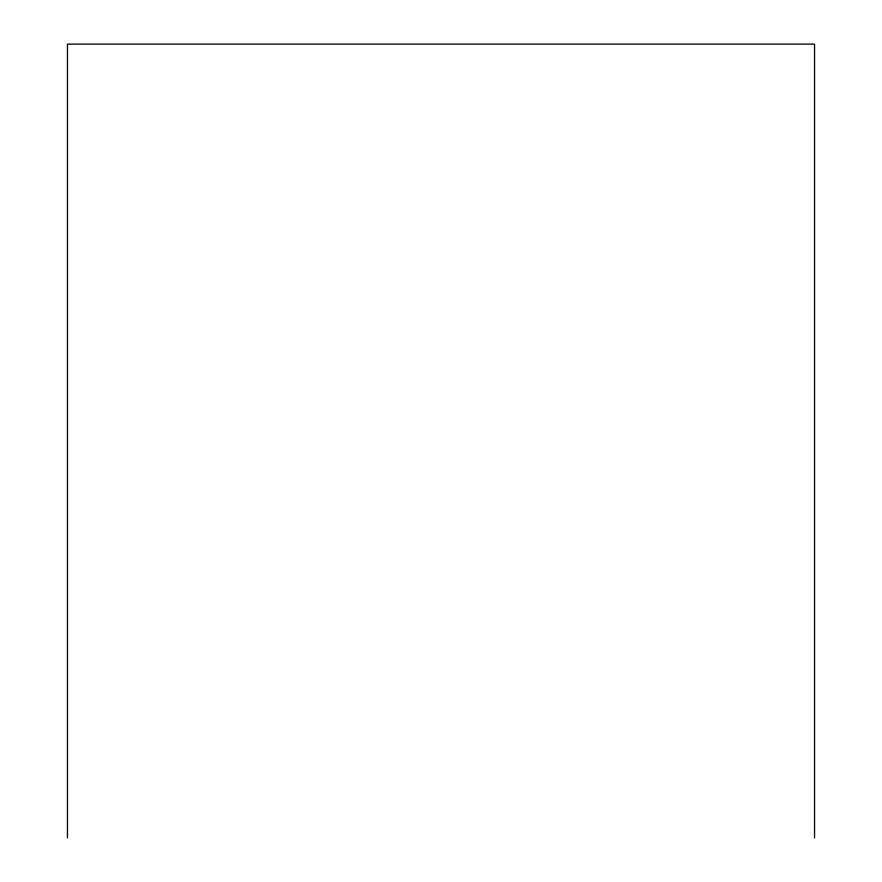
<?xml version="1.0" encoding="UTF-8"?>
<svg xmlns="http://www.w3.org/2000/svg" width="882" height="882" viewBox="0 0 882 882"><rect width="100%" height="100%" fill="white"/><g stroke="black" fill="none" stroke-linecap="round" stroke-linejoin="round"><path stroke-width="1.32" d="M814.538 837.9L814.538 44.1L67.462 44.1L67.462 837.9"/></g></svg>
